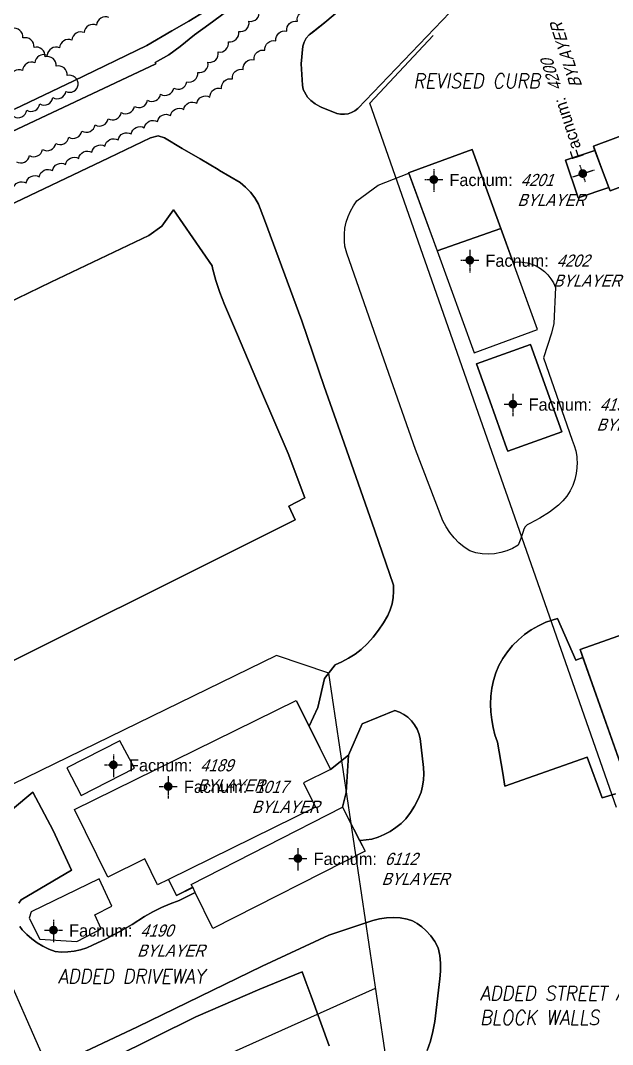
# Model space of a CAD drawing. Header units: inches. Extents: x 1273557 to 1282364, y 239587 to 246310.
# Drawn here: x 1280435.7 to 1280640.1, y 243659.3 to 244012.6 of the extents above; entities that cross this region are included whole.
import ezdxf
from ezdxf.enums import TextEntityAlignment as Align

# ---------------------------------------------------------------- set-up
doc = ezdxf.new("R2010")
doc.units = ezdxf.units.IN
doc.header["$MEASUREMENT"] = 0
doc.linetypes.add('DASHED2', pattern=[0.375, 0.25, -0.125])
doc.layers.add('BLDG-DATA', color=159, linetype='DASHED2', lineweight=30)
for name, color, linetype in [('BLDG-UW', 231, 'Continuous'), ('GRASS', 3, 'Continuous'), ('GRASS-ISLAND', 22, 'Continuous'), ('MISC-FENCE', 140, 'Continuous'), ('PATH', 253, 'Continuous'), ('PATH-ISLAND', 252, 'Continuous'), ('PRKG-DATA', 255, 'Continuous'), ('PRKG-UW', 6, 'Continuous'), ('REV-2013', 1, 'Continuous'), ('STREET-UW', 50, 'Continuous'), ('STREET-UW-ISLAND', 20, 'Continuous')]:
    doc.layers.add(name, color=color, linetype=linetype)
doc.styles.add('Revisions', font='simplex.shx', dxfattribs={"width": 0.9, "oblique": 10, "height": 25})
doc.styles.add('SS_LITE', font='FRABK.TTF', dxfattribs={"height": 16})

# ---------------------------------------------------------------- blocks, each defined once
blk = doc.blocks.new('*U1')
for p, q in [((0, 3.55), (0, -4.2)), ((-3.08, 0), (3.08, 0))]:
    blk.add_line(p, q)
at = {"const_width": 1.5}
blk.add_lwpolyline([(-0.75, 0, 1), (0.75, 0, 1)], format="xyb", close=True, dxfattribs=at)
at = {"layer": 'BLDG-DATA', "color": 1, "style": 'SS_LITE'}
blk.add_text('Facnum:', height=4.2, dxfattribs=at).set_placement((27.26, -2.25), align=Align.RIGHT)
at = {"layer": 'BLDG-DATA', "color": 7, "style": 'SS_LITE', "oblique": 20, "width": 0.9, "flags": 8}
for tag, p in [('FACNUM', (29.98, -2.25)), ('OBJECT', (28.84, -9.16))]:
    blk.add_attdef(tag, p, '', height=4.2, dxfattribs=at)
blk = doc.blocks.new('*U8')
for p, q in [((0, 3.55), (0, -4.2)), ((-3.08, 0), (3.08, 0))]:
    blk.add_line(p, q)
at = {"const_width": 1.5}
blk.add_lwpolyline([(-0.75, 0, 1), (0.75, 0, 1)], format="xyb", close=True, dxfattribs=at)
at = {"layer": 'PRKG-DATA', "color": 1, "style": 'SS_LITE'}
blk.add_text('Facnum:', height=4.2, dxfattribs=at).set_placement((27.26, -2.25), align=Align.RIGHT)
at = {"layer": 'PRKG-DATA', "color": 7, "style": 'SS_LITE', "oblique": 20, "width": 0.9, "flags": 8}
for tag, p in [('FACNUM', (29.98, -2.25)), ('OBJECT', (28.84, -9.16))]:
    blk.add_attdef(tag, p, '', height=4.2, dxfattribs=at)

msp = doc.modelspace()

# ---------------------------------------------------------------- linework, layer by layer
at = {"layer": 'BLDG-UW'}
for points in [[(1280633.45, 243969.17), (1280636.27, 243961.67), (1280638.75, 243955.01), (1280638.75, 243955.01), (1280639.2, 243953.8), (1280667.29, 243964.31), (1280661.54, 243979.68)], [(1280591.63, 243968.03), (1280569.67, 243960.04), (1280579.49, 243933.06), (1280601.54, 243940.78)], [(1280628.25, 243951.37), (1280638.75, 243955.01), (1280636.27, 243961.67), (1280633.99, 243967.73), (1280623.83, 243964.42)], [(1280601.55, 243940.78), (1280579.49, 243933.06), (1280592.26, 243897.95), (1280614.22, 243905.94)], [(1280622.55, 243870.7), (1280603.88, 243864.04), (1280603.63, 243864.74), (1280597.69, 243881.38), (1280593.13, 243894.17), (1280611.8, 243900.83)], [(1280628.9, 243795.5), (1280645.48, 243748.62), (1280675.76, 243759.33), (1280659.19, 243806.21)], [(1280478.63, 243723.3), (1280465.8, 243717.01), (1280454.34, 243740.38), (1280530.87, 243777.92), (1280542.73, 243754.13), (1280542.73, 243754.13), (1280533.44, 243749.57), (1280537.58, 243741.15), (1280486.82, 243716.25), (1280483.01, 243714.38)], [(1280475.09, 243754.63), (1280470, 243764.03), (1280451.64, 243754.74), (1280456.62, 243745.23)], [(1280461.37, 243703.97), (1280467.23, 243706.96), (1280462.91, 243716.47), (1280439.36, 243705.08), (1280438.69, 243702.87), (1280442.34, 243695.57), (1280455.17, 243694.79), (1280463.58, 243699.22)]]:
    msp.add_lwpolyline(points, close=True, dxfattribs=at)
at = {"layer": 'GRASS'}
for points in [[(1280433.61, 243982.02), (1280454.09, 243991.77), (1280479.36, 244003.92), (1280487.94, 244009), (1280493.75, 244012.31), (1280499.44, 244015.82)], [(1280545.85, 244016.17), (1280540.72, 244011.9), (1280535.29, 244007.58), (1280534.36, 244006.48), (1280533.62, 244005.13), (1280533.16, 244003.67), (1280532.62, 243997.65), (1280533.03, 243990.3), (1280533.32, 243988.77), (1280533.32, 243988.77), (1280534.82, 243986.11), (1280535.89, 243985.01), (1280535.89, 243985.01), (1280537.38, 243983.84), (1280539.02, 243982.88), (1280539.5, 243982.68), (1280544.92, 243980.51), (1280546.19, 243980.26), (1280547.49, 243980.23), (1280548.77, 243980.43), (1280549.99, 243980.84), (1280551.13, 243981.46), (1280552.15, 243982.26), (1280552.15, 243982.26), (1280583.91, 244015.35)], [(1280435.44, 243700.02), (1280436.24, 243698.89), (1280436.24, 243698.89), (1280437.83, 243697.22), (1280439.56, 243695.7), (1280441.42, 243694.35), (1280443.4, 243693.17), (1280445.47, 243692.17), (1280447.63, 243691.37), (1280447.63, 243691.37), (1280449.85, 243691.18), (1280452.07, 243691.22), (1280454.28, 243691.48), (1280456.45, 243691.96), (1280458.56, 243692.67), (1280460.58, 243693.58), (1280460.58, 243693.58), (1280465.22, 243695.73), (1280469.76, 243698.09), (1280474.2, 243700.64), (1280478.51, 243703.39), (1280478.51, 243703.39), (1280481.36, 243705.08), (1280484.32, 243706.57), (1280487.37, 243707.85), (1280490.5, 243708.93), (1280490.5, 243708.93), (1280496.04, 243711.73), (1280495.17, 243713.5), (1280489.53, 243710.73), (1280486.82, 243716.25), (1280483.01, 243714.38), (1280478.63, 243723.3), (1280465.8, 243717.01), (1280454.34, 243740.38), (1280530.87, 243777.92), (1280535.29, 243769.07), (1280538.37, 243775.52), (1280540.64, 243785.58), (1280544.27, 243790.31), (1280546.66, 243791.35), (1280548.97, 243792.57), (1280551.17, 243793.97), (1280553.25, 243795.54), (1280553.25, 243795.54), (1280555.44, 243797.61), (1280557.47, 243799.83), (1280559.33, 243802.2), (1280561.01, 243804.7), (1280562.5, 243807.31), (1280562.5, 243807.31), (1280563.34, 243809.28), (1280563.96, 243811.33), (1280564.35, 243813.45), (1280564.5, 243815.59), (1280564.41, 243817.73), (1280557.98, 243836.55), (1280547.45, 243866.8), (1280540.5, 243886.29), (1280532.76, 243908.92), (1280519.9, 243943.8), (1280517.84, 243949.24), (1280516.57, 243951.36), (1280515.07, 243953.33), (1280513.37, 243955.12), (1280511.49, 243956.72), (1280504.45, 243960.87), (1280503.98, 243961.15), (1280497.71, 243964.84), (1280491.54, 243968.37), (1280485.43, 243972.14), (1280483.17, 243972.78), (1280480.59, 243972.08), (1280466.21, 243965.21), (1280429.05, 243947.51)], [(1280408.36, 243904.01), (1280446.17, 243922.34), (1280480.05, 243938.37), (1280484.48, 243941.61), (1280488.55, 243947.26), (1280501.9, 243927.97), (1280501.93, 243927.16), (1280503.1, 243922.88), (1280504.48, 243918.68), (1280506.07, 243914.56), (1280510.3, 243904.89), (1280514.44, 243895.17), (1280518.49, 243885.42), (1280528.13, 243863.22), (1280533.83, 243847.9), (1280528.34, 243844.98), (1280530.49, 243840.33), (1280286.88, 243718.68)], [(1280645.48, 243748.62), (1280629.87, 243792.76), (1280627.43, 243791.88), (1280621.03, 243806.26), (1280617.03, 243804.94), (1280614.47, 243803.76), (1280612.03, 243802.36), (1280609.72, 243800.75), (1280607.57, 243798.93), (1280605.59, 243796.94), (1280603.79, 243794.77), (1280602.2, 243792.44), (1280600.82, 243789.99), (1280599.8, 243787.46), (1280599, 243784.84), (1280598.42, 243782.17), (1280598.08, 243779.46), (1280597.96, 243776.73), (1280598.08, 243774), (1280598.43, 243771.29), (1280598.85, 243768.69), (1280599.48, 243766.12), (1280600.31, 243763.62), (1280602.16, 243752.94), (1280602.92, 243748.4), (1280631.35, 243758.42), (1280636.51, 243744.35), (1280641.06, 243745.76)], [(1280432.88, 243740.44), (1280439.93, 243746.32), (1280446.98, 243733.13), (1280453.34, 243719.38), (1280435.88, 243709.16), (1280435.16, 243707.98)], [(1280576.03, 243657.21), (1280577.2, 243660.44), (1280578.08, 243663.76), (1280578.68, 243667.15), (1280580.42, 243681.94), (1280580.69, 243684.61), (1280580.69, 243687.29), (1280580.44, 243689.96), (1280579.92, 243692.59), (1280578.78, 243694.78), (1280577.35, 243696.8), (1280575.66, 243698.6), (1280575.66, 243698.6), (1280574.24, 243699.91), (1280572.67, 243701.01), (1280570.96, 243701.91), (1280569.15, 243702.57), (1280569.15, 243702.57), (1280566.78, 243702.95), (1280564.39, 243703.09), (1280561.99, 243702.98), (1280559.62, 243702.63), (1280557.3, 243702.03), (1280542.13, 243696.98), (1280519.14, 243686.26), (1280476.08, 243665.31), (1280450.23, 243653.23)], [(1280467.74, 243654.71), (1280496.27, 243668.86), (1280518.31, 243678.39), (1280532.89, 243684.39), (1280534.31, 243680.52), (1280535.98, 243675.97), (1280542.26, 243658.82)]]:
    msp.add_lwpolyline(points, dxfattribs=at)
for points in [[(1280605.78, 243929.13), (1280607.2, 243929.28), (1280608.89, 243929.25), (1280610.56, 243929), (1280612.19, 243928.55), (1280613.75, 243927.89), (1280615.21, 243927.04), (1280616.55, 243926.01), (1280617.75, 243924.82), (1280618.79, 243923.49), (1280619.66, 243922.03), (1280620.33, 243920.48), (1280619.79, 243908.05), (1280618.97, 243904.72), (1280616.28, 243896.19), (1280626.1, 243867.76), (1280626.83, 243865.94), (1280627.37, 243864.05), (1280627.71, 243862.12), (1280627.78, 243861.14), (1280627.85, 243860.16), (1280627.78, 243858.2), (1280627.52, 243856.25), (1280627.52, 243856.25), (1280627.03, 243854.19), (1280626.32, 243852.19), (1280625.39, 243850.28), (1280624.25, 243848.49), (1280622.93, 243846.83), (1280621.43, 243845.33), (1280621.43, 243845.33), (1280618.31, 243842.96), (1280615, 243840.86), (1280611.52, 243839.05), (1280611.52, 243839.05), (1280610.65, 243838.6), (1280609.94, 243837.93), (1280609.44, 243837.08), (1280609.24, 243836.29), (1280608.46, 243833.87), (1280607.45, 243831.54), (1280605.57, 243830.46), (1280603.58, 243829.59), (1280601.5, 243828.97), (1280599.36, 243828.59), (1280597.2, 243828.46), (1280595.03, 243828.58), (1280592.89, 243828.95), (1280590.81, 243829.56), (1280590.81, 243829.56), (1280588.86, 243830.89), (1280587.05, 243832.4), (1280585.39, 243834.08), (1280583.9, 243835.91), (1280582.59, 243837.87), (1280581.48, 243839.95), (1280572.06, 243864.59), (1280562.01, 243893.09), (1280548.3, 243932.33), (1280547.69, 243934.67), (1280547.52, 243936.42), (1280547.49, 243938.84), (1280547.71, 243940.91), (1280548.14, 243942.95), (1280548.77, 243944.94), (1280549.59, 243946.85), (1280550.61, 243948.67), (1280551.8, 243950.38), (1280559.17, 243955.79), (1280569.73, 243959.88), (1280579.49, 243933.06), (1280592.26, 243897.95), (1280614.22, 243905.94)], [(1280556.96, 243730.08), (1280559.16, 243730.79), (1280561.29, 243731.7), (1280563.33, 243732.81), (1280565.26, 243734.1), (1280567.05, 243735.56), (1280568.71, 243737.18), (1280568.71, 243737.18), (1280570.32, 243739.3), (1280571.73, 243741.54), (1280572.96, 243743.9), (1280573.97, 243746.36), (1280573.97, 243746.36), (1280574.51, 243748.44), (1280574.83, 243750.56), (1280574.94, 243752.71), (1280574.83, 243754.85), (1280573.63, 243764.84), (1280573.24, 243766.52), (1280572.61, 243768.12), (1280571.75, 243769.62), (1280570.69, 243770.98), (1280569.45, 243772.17), (1280568.04, 243773.18), (1280566.51, 243773.97), (1280564.88, 243774.53), (1280564.88, 243774.53), (1280553.66, 243769.9), (1280548.94, 243759.15), (1280548.94, 243759.15), (1280548.09, 243746.17), (1280546.88, 243741.21), (1280552.73, 243729.7), (1280552.97, 243729.68), (1280553.12, 243729.66)]]:
    msp.add_lwpolyline(points, close=True, dxfattribs=at)
at = {"layer": 'GRASS-ISLAND'}
for points in [[(1280611.8, 243900.83), (1280593.13, 243894.17), (1280597.69, 243881.38), (1280603.63, 243864.74), (1280603.88, 243864.04), (1280622.55, 243870.7)], [(1280475.09, 243754.63), (1280470.01, 243764.03), (1280451.64, 243754.74), (1280456.62, 243745.23)], [(1280461.37, 243703.97), (1280467.23, 243706.96), (1280462.91, 243716.47), (1280439.36, 243705.08), (1280438.69, 243702.87), (1280442.34, 243695.57), (1280455.17, 243694.79), (1280463.58, 243699.22)]]:
    msp.add_lwpolyline(points, close=True, dxfattribs=at)
at = {"layer": 'MISC-FENCE'}
for p, q in [((1280556.26, 243984.03), (1280578.17, 244007.35)), ((1280641.43, 243741.06), (1280556.26, 243984.03)), ((1280524.1, 243793.46), (1280427.99, 243746.71)), ((1280542.1, 243787.37), (1280524.1, 243793.46)), ((1280586.21, 243490.8), (1280542.1, 243787.37)), ((1280409.49, 243731.9), (1280453.71, 243631.92)), ((1280453.71, 243631.92), (1280558.26, 243678.72))]:
    msp.add_line(p, q, dxfattribs=at)
at = {"layer": 'PATH'}
for points in [[(1280428.72, 243972.3), (1280454.61, 243984.57), (1280482.39, 243997.68), (1280482.18, 243998.13), (1280486.96, 244000.79), (1280490.79, 244003.61), (1280495.76, 244007.59), (1280500.73, 244011.21), (1280508.94, 244017.24)], [(1280499.44, 244015.82), (1280493.75, 244012.31), (1280487.94, 244009), (1280479.36, 244003.92), (1280454.09, 243991.77), (1280433.61, 243982.02)]]:
    msp.add_lwpolyline(points, dxfattribs=at)
msp.add_lwpolyline([(1280546.88, 243741.21), (1280548.09, 243746.17), (1280548.94, 243759.15), (1280542.73, 243754.13), (1280533.44, 243749.57), (1280537.58, 243741.15), (1280486.82, 243716.25), (1280489.53, 243710.73), (1280495.16, 243713.49), (1280494.66, 243714.51)], close=True, dxfattribs=at)
at = {"layer": 'PATH-ISLAND'}
msp.add_lwpolyline([(1280623.83, 243964.42), (1280633.99, 243967.73), (1280633.45, 243969.17), (1280661.54, 243979.68), (1280667.29, 243964.31), (1280639.2, 243953.8), (1280638.75, 243955.01), (1280628.25, 243951.37)], close=True, dxfattribs=at)
at = {"layer": 'PRKG-UW'}
msp.add_lwpolyline([(1280286.88, 243718.68), (1280530.49, 243840.33), (1280528.34, 243844.98), (1280533.83, 243847.9), (1280528.13, 243863.22), (1280518.49, 243885.42), (1280514.44, 243895.17), (1280510.3, 243904.89), (1280506.07, 243914.56), (1280504.48, 243918.68), (1280503.1, 243922.88), (1280501.93, 243927.16), (1280501.9, 243927.97), (1280488.55, 243947.26), (1280484.48, 243941.61), (1280480.05, 243938.37), (1280446.17, 243922.34), (1280422.33, 243910.78)], dxfattribs=at)
msp.add_lwpolyline([(1280495.16, 243713.49), (1280494.66, 243714.51), (1280546.88, 243741.21), (1280554.62, 243726), (1280502.13, 243699.3), (1280496.04, 243711.73), (1280495.17, 243713.5)], close=True, dxfattribs=at)
at = {"layer": 'REV-2013'}
for points in [[(1280433.12, 243954.45, -0.520567), (1280437.65, 243956.56, -0.520567), (1280442.18, 243958.67, -0.520567), (1280446.71, 243960.78, -0.520567), (1280451.25, 243962.9, -0.520567), (1280455.78, 243965.01, -0.520567), (1280460.31, 243967.12, -0.520567), (1280464.84, 243969.24, -0.520567), (1280469.37, 243971.35, -0.520567), (1280473.91, 243973.46, -0.520567), (1280478.44, 243975.57, -0.520567), (1280482.97, 243977.69, -0.520567), (1280487.5, 243979.8, -0.520567), (1280492.03, 243981.91, -0.520567), (1280496.56, 243984.02, -0.520567), (1280501.1, 243986.14, -0.520567), (1280505.07, 243989.11, -0.520567), (1280508.83, 243992.4, -0.520567), (1280512.58, 243995.7, -0.520567), (1280516.34, 243999, -0.520567), (1280520.09, 244002.3, -0.520567), (1280523.85, 244005.6, -0.520567), (1280527.61, 244008.9, -0.520567), (1280531.27, 244012.3, -0.520567), (1280534.8, 244015.84, -0.520567)], [(1280434.27, 243963.83, 0.520567), (1280438.8, 243965.95, 0.520567), (1280443.33, 243968.07, 0.520567), (1280447.85, 243970.19, 0.520567), (1280452.38, 243972.31, 0.520567), (1280456.91, 243974.43, 0.520567), (1280461.44, 243976.56, 0.520567), (1280465.96, 243978.68, 0.520567), (1280470.49, 243980.8, 0.520567), (1280475.02, 243982.92, 0.520567), (1280479.55, 243985.04, 0.520567), (1280484.08, 243987.16, 0.520567), (1280488.6, 243989.28, 0.520567), (1280493.13, 243991.4, 0.520567), (1280496.87, 243994.65, 0.520567), (1280500.41, 243998.18, 0.520567), (1280503.95, 244001.72, 0.520567), (1280507.48, 244005.25, 0.520567), (1280511.02, 244008.79, 0.520567), (1280514.55, 244012.32, 0.520567), (1280518.09, 244015.86, 0.520567)], [(1280466.22, 244013.62, 0.520567), (1280461.96, 244011, 0.520567), (1280457.7, 244008.39, 0.520567), (1280453.43, 244005.78, 0.520567), (1280449.17, 244003.16, 0.520567), (1280444.91, 244000.55, 0.520567), (1280440.64, 243997.94, 0.520567), (1280436.38, 243995.33, 0.520567), (1280432.12, 243992.71, 0.520567)], [(1280433.38, 243979.44, 0.520567), (1280437.89, 243981.61, 0.520567), (1280442.39, 243983.79, 0.520567), (1280446.89, 243985.96, 0.520567), (1280451.39, 243988.14, 0.520567), (1280455.59, 243990.35, 0.520567), (1280451.79, 243993.59, 0.520567), (1280447.98, 243996.83, 0.520567), (1280444.17, 244000.07, 0.520567), (1280440.36, 244003.31, 0.520567), (1280436.55, 244006.55, 0.520567), (1280432.74, 244009.78, 0.520567)]]:
    msp.add_lwpolyline(points, format="xyb", dxfattribs=at)
at = {"layer": 'STREET-UW'}
for points in [[(1280508.94, 244017.24), (1280500.73, 244011.21), (1280495.76, 244007.59), (1280490.79, 244003.61), (1280486.96, 244000.79), (1280482.18, 243998.13), (1280482.39, 243997.68), (1280454.61, 243984.57), (1280428.72, 243972.3)], [(1280583.91, 244015.35), (1280552.15, 243982.26), (1280552.15, 243982.26), (1280551.13, 243981.46), (1280549.99, 243980.84), (1280548.77, 243980.43), (1280547.49, 243980.23), (1280546.19, 243980.26), (1280544.92, 243980.51), (1280539.5, 243982.68), (1280539.02, 243982.88), (1280537.38, 243983.84), (1280535.89, 243985.01), (1280535.89, 243985.01), (1280534.82, 243986.11), (1280533.32, 243988.77), (1280533.03, 243990.3), (1280532.62, 243997.65), (1280533.16, 244003.67), (1280533.62, 244005.13), (1280534.36, 244006.48), (1280535.35, 244007.65), (1280536.56, 244008.59), (1280540.72, 244011.9), (1280545.85, 244016.17)], [(1280429.05, 243947.51), (1280466.21, 243965.21), (1280480.59, 243972.08), (1280483.17, 243972.78), (1280485.43, 243972.14), (1280491.54, 243968.37), (1280497.71, 243964.84), (1280503.98, 243961.15), (1280504.45, 243960.87), (1280511.49, 243956.72), (1280513.37, 243955.12), (1280515.07, 243953.33), (1280516.57, 243951.36), (1280517.84, 243949.24), (1280519.9, 243943.8), (1280532.76, 243908.92), (1280540.5, 243886.29), (1280547.45, 243866.8), (1280557.98, 243836.55), (1280564.41, 243817.73), (1280564.5, 243815.59), (1280564.35, 243813.45), (1280563.96, 243811.33), (1280563.34, 243809.28), (1280562.5, 243807.31), (1280562.5, 243807.31), (1280561.01, 243804.7), (1280559.33, 243802.2), (1280557.47, 243799.83), (1280555.44, 243797.61), (1280553.25, 243795.54), (1280553.25, 243795.54), (1280551.17, 243793.97), (1280548.97, 243792.57), (1280546.66, 243791.35), (1280544.27, 243790.31), (1280540.64, 243785.58), (1280538.37, 243775.52), (1280535.29, 243769.07), (1280542.73, 243754.13), (1280548.94, 243759.15), (1280553.66, 243769.9), (1280564.88, 243774.53), (1280564.88, 243774.53), (1280566.51, 243773.97), (1280568.04, 243773.18), (1280569.45, 243772.17), (1280570.69, 243770.98), (1280571.75, 243769.62), (1280572.61, 243768.12), (1280573.24, 243766.52), (1280573.63, 243764.84), (1280574.83, 243754.85), (1280574.94, 243752.71), (1280574.83, 243750.56), (1280574.51, 243748.44), (1280573.97, 243746.36), (1280573.97, 243746.36), (1280572.96, 243743.9), (1280571.73, 243741.54), (1280570.32, 243739.3), (1280568.71, 243737.18), (1280568.71, 243737.18), (1280567.05, 243735.56), (1280565.26, 243734.1), (1280563.33, 243732.81), (1280561.29, 243731.7), (1280559.16, 243730.79), (1280556.96, 243730.08), (1280553.12, 243729.66), (1280552.97, 243729.68), (1280552.73, 243729.7), (1280554.62, 243726), (1280502.13, 243699.3), (1280496.04, 243711.73), (1280490.5, 243708.93), (1280490.5, 243708.93), (1280487.37, 243707.85), (1280484.32, 243706.57), (1280481.36, 243705.08), (1280478.51, 243703.39), (1280478.51, 243703.39), (1280474.2, 243700.64), (1280469.76, 243698.09), (1280465.22, 243695.73), (1280460.58, 243693.58), (1280460.58, 243693.58), (1280458.56, 243692.67), (1280456.45, 243691.96), (1280454.28, 243691.48), (1280452.07, 243691.22), (1280449.85, 243691.18), (1280447.63, 243691.37), (1280447.63, 243691.37), (1280445.47, 243692.17), (1280443.4, 243693.17), (1280441.42, 243694.35), (1280439.56, 243695.7), (1280437.83, 243697.22), (1280436.24, 243698.89), (1280436.24, 243698.89), (1280435.44, 243700.02)], [(1280641.06, 243745.76), (1280636.51, 243744.35), (1280631.35, 243758.42), (1280602.92, 243748.4), (1280602.16, 243752.94), (1280600.31, 243763.62), (1280599.48, 243766.12), (1280598.85, 243768.69), (1280598.43, 243771.29), (1280598.08, 243774), (1280597.96, 243776.73), (1280598.08, 243779.46), (1280598.42, 243782.17), (1280599, 243784.84), (1280599.8, 243787.46), (1280600.82, 243789.99), (1280602.2, 243792.44), (1280603.79, 243794.77), (1280605.59, 243796.94), (1280607.57, 243798.93), (1280609.72, 243800.75), (1280612.03, 243802.36), (1280614.47, 243803.76), (1280617.03, 243804.94), (1280621.03, 243806.26), (1280627.43, 243791.88), (1280629.87, 243792.76), (1280628.9, 243795.5), (1280659.19, 243806.21)], [(1280435.16, 243707.98), (1280435.88, 243709.16), (1280453.34, 243719.38), (1280446.98, 243733.13), (1280439.93, 243746.32), (1280432.88, 243740.44)], [(1280450.23, 243653.23), (1280476.08, 243665.31), (1280519.14, 243686.26), (1280542.13, 243696.98), (1280557.3, 243702.03), (1280559.62, 243702.63), (1280561.99, 243702.98), (1280564.39, 243703.09), (1280566.78, 243702.95), (1280569.15, 243702.57), (1280569.15, 243702.57), (1280570.96, 243701.91), (1280572.67, 243701.01), (1280574.24, 243699.91), (1280575.66, 243698.6), (1280575.66, 243698.6), (1280577.35, 243696.8), (1280578.78, 243694.78), (1280579.92, 243692.59), (1280580.44, 243689.96), (1280580.69, 243687.29), (1280580.69, 243684.61), (1280580.42, 243681.94), (1280578.68, 243667.15), (1280578.08, 243663.76), (1280577.2, 243660.44), (1280576.03, 243657.21)], [(1280542.26, 243658.82), (1280535.98, 243675.97), (1280534.31, 243680.52), (1280532.89, 243684.39), (1280518.31, 243678.39), (1280496.27, 243668.86), (1280467.74, 243654.71)]]:
    msp.add_lwpolyline(points, dxfattribs=at)
at = {"layer": 'STREET-UW-ISLAND'}
for points in [[(1280623.83, 243964.42), (1280633.99, 243967.73), (1280633.45, 243969.17), (1280661.54, 243979.68), (1280667.29, 243964.31), (1280639.2, 243953.8), (1280638.75, 243955.01), (1280628.25, 243951.37)], [(1280577.86, 243963.02), (1280591.63, 243968.03), (1280601.55, 243940.78), (1280605.78, 243929.13), (1280607.2, 243929.28), (1280608.89, 243929.25), (1280610.56, 243929), (1280612.19, 243928.55), (1280613.75, 243927.89), (1280615.21, 243927.04), (1280616.55, 243926.01), (1280617.75, 243924.82), (1280618.79, 243923.49), (1280619.66, 243922.03), (1280620.33, 243920.48), (1280619.79, 243908.05), (1280618.97, 243904.72), (1280616.28, 243896.19), (1280626.1, 243867.76), (1280626.83, 243865.94), (1280627.37, 243864.05), (1280627.71, 243862.12), (1280627.78, 243861.14), (1280627.85, 243860.16), (1280627.78, 243858.2), (1280627.52, 243856.25), (1280627.52, 243856.25), (1280627.03, 243854.19), (1280626.32, 243852.19), (1280625.39, 243850.28), (1280624.25, 243848.49), (1280622.93, 243846.83), (1280621.43, 243845.33), (1280621.43, 243845.33), (1280618.31, 243842.96), (1280615, 243840.86), (1280611.52, 243839.05), (1280611.52, 243839.05), (1280610.65, 243838.6), (1280609.94, 243837.93), (1280609.44, 243837.08), (1280609.24, 243836.29), (1280608.46, 243833.87), (1280607.45, 243831.54), (1280605.57, 243830.46), (1280603.58, 243829.59), (1280601.5, 243828.97), (1280599.36, 243828.59), (1280597.2, 243828.46), (1280595.03, 243828.58), (1280592.89, 243828.95), (1280590.81, 243829.56), (1280590.81, 243829.56), (1280588.86, 243830.89), (1280587.05, 243832.4), (1280585.39, 243834.08), (1280583.9, 243835.91), (1280582.59, 243837.87), (1280581.48, 243839.95), (1280572.06, 243864.59), (1280562.01, 243893.09), (1280548.3, 243932.33), (1280547.69, 243934.67), (1280547.52, 243936.42), (1280547.49, 243938.84), (1280547.71, 243940.91), (1280548.14, 243942.95), (1280548.77, 243944.94), (1280549.59, 243946.85), (1280550.61, 243948.67), (1280551.8, 243950.38), (1280559.17, 243955.79), (1280569.73, 243959.88), (1280569.67, 243960.04)]]:
    msp.add_lwpolyline(points, close=True, dxfattribs=at)

# ---------------------------------------------------------------- block references
at = {"layer": 'BLDG-DATA'}
ref = msp.add_blockref('*U1', (1280629.8, 243959.76), dxfattribs=dict(at, rotation=107.8683183563016))
ref.add_attrib('FACNUM', '4200', (1280622.74, 243988.99), dxfattribs={"color": 7, "height": 4.2, "rotation": 107.8683, "style": 'SS_LITE', "oblique": 20, "width": 0.9})
ref.add_attrib('OBJECT', 'BYLAYER', (1280629.66, 243990.02), dxfattribs={"color": 7, "height": 4.2, "rotation": 107.8683, "style": 'SS_LITE', "oblique": 20, "width": 0.9})
ref = msp.add_blockref('*U1', (1280578.36, 243957.7), dxfattribs=at)
ref.add_attrib('FACNUM', '4201', (1280608.34, 243955.45), dxfattribs={"color": 7, "height": 4.2, "style": 'SS_LITE', "oblique": 20, "width": 0.9})
ref.add_attrib('OBJECT', 'BYLAYER', (1280607.2, 243948.54), dxfattribs={"color": 7, "height": 4.2, "style": 'SS_LITE', "oblique": 20, "width": 0.9})
ref = msp.add_blockref('*U1', (1280590.78, 243929.86), dxfattribs=at)
ref.add_attrib('FACNUM', '4202', (1280620.77, 243927.62), dxfattribs={"color": 7, "height": 4.2, "style": 'SS_LITE', "oblique": 20, "width": 0.9})
ref.add_attrib('OBJECT', 'BYLAYER', (1280619.62, 243920.71), dxfattribs={"color": 7, "height": 4.2, "style": 'SS_LITE', "oblique": 20, "width": 0.9})
ref = msp.add_blockref('*U1', (1280605.69, 243880.21), dxfattribs=at)
ref.add_attrib('FACNUM', '4199', (1280635.67, 243877.96), dxfattribs={"color": 7, "height": 4.2, "style": 'SS_LITE', "oblique": 20, "width": 0.9})
ref.add_attrib('OBJECT', 'BYLAYER', (1280634.53, 243871.05), dxfattribs={"color": 7, "height": 4.2, "style": 'SS_LITE', "oblique": 20, "width": 0.9})
ref = msp.add_blockref('*U1', (1280467.75, 243755.75), dxfattribs=at)
ref.add_attrib('FACNUM', '4189', (1280497.73, 243753.51), dxfattribs={"color": 7, "height": 4.2, "style": 'SS_LITE', "oblique": 20, "width": 0.9})
ref.add_attrib('OBJECT', 'BYLAYER', (1280496.59, 243746.6), dxfattribs={"color": 7, "height": 4.2, "style": 'SS_LITE', "oblique": 20, "width": 0.9})
ref = msp.add_blockref('*U1', (1280486.7, 243748.32), dxfattribs=at)
ref.add_attrib('FACNUM', '1017', (1280516.68, 243746.07), dxfattribs={"color": 7, "height": 4.2, "style": 'SS_LITE', "oblique": 20, "width": 0.9})
ref.add_attrib('OBJECT', 'BYLAYER', (1280515.54, 243739.17), dxfattribs={"color": 7, "height": 4.2, "style": 'SS_LITE', "oblique": 20, "width": 0.9})
ref = msp.add_blockref('*U1', (1280447.08, 243698.73), dxfattribs=at)
ref.add_attrib('FACNUM', '4190', (1280477.06, 243696.48), dxfattribs={"color": 7, "height": 4.2, "style": 'SS_LITE', "oblique": 20, "width": 0.9})
ref.add_attrib('OBJECT', 'BYLAYER', (1280475.92, 243689.57), dxfattribs={"color": 7, "height": 4.2, "style": 'SS_LITE', "oblique": 20, "width": 0.9})
at = {"layer": 'PRKG-DATA'}
ref = msp.add_blockref('*U8', (1280531.46, 243723.46), dxfattribs=at)
ref.add_attrib('FACNUM', '6112', (1280561.44, 243721.21), dxfattribs={"color": 7, "height": 4.2, "style": 'SS_LITE', "oblique": 20, "width": 0.9})
ref.add_attrib('OBJECT', 'BYLAYER', (1280560.3, 243714.3), dxfattribs={"color": 7, "height": 4.2, "style": 'SS_LITE', "oblique": 20, "width": 0.9})

# ---------------------------------------------------------------- texts
at = {"layer": 'REV-2013', "char_height": 5, "attachment_point": 1, "style": 'Revisions'}
for s, insert in [('REVISED CURB', (1280571.28, 243994.24)), ('ADDED DRIVEWAY', (1280448.6, 243685.3)), ('ADDED STREET AROUND\\PBLOCK WALLS', (1280594.28, 243679.4))]:
    msp.add_mtext(s, dxfattribs=dict(at, insert=insert))

doc.saveas('drawing.dxf')
